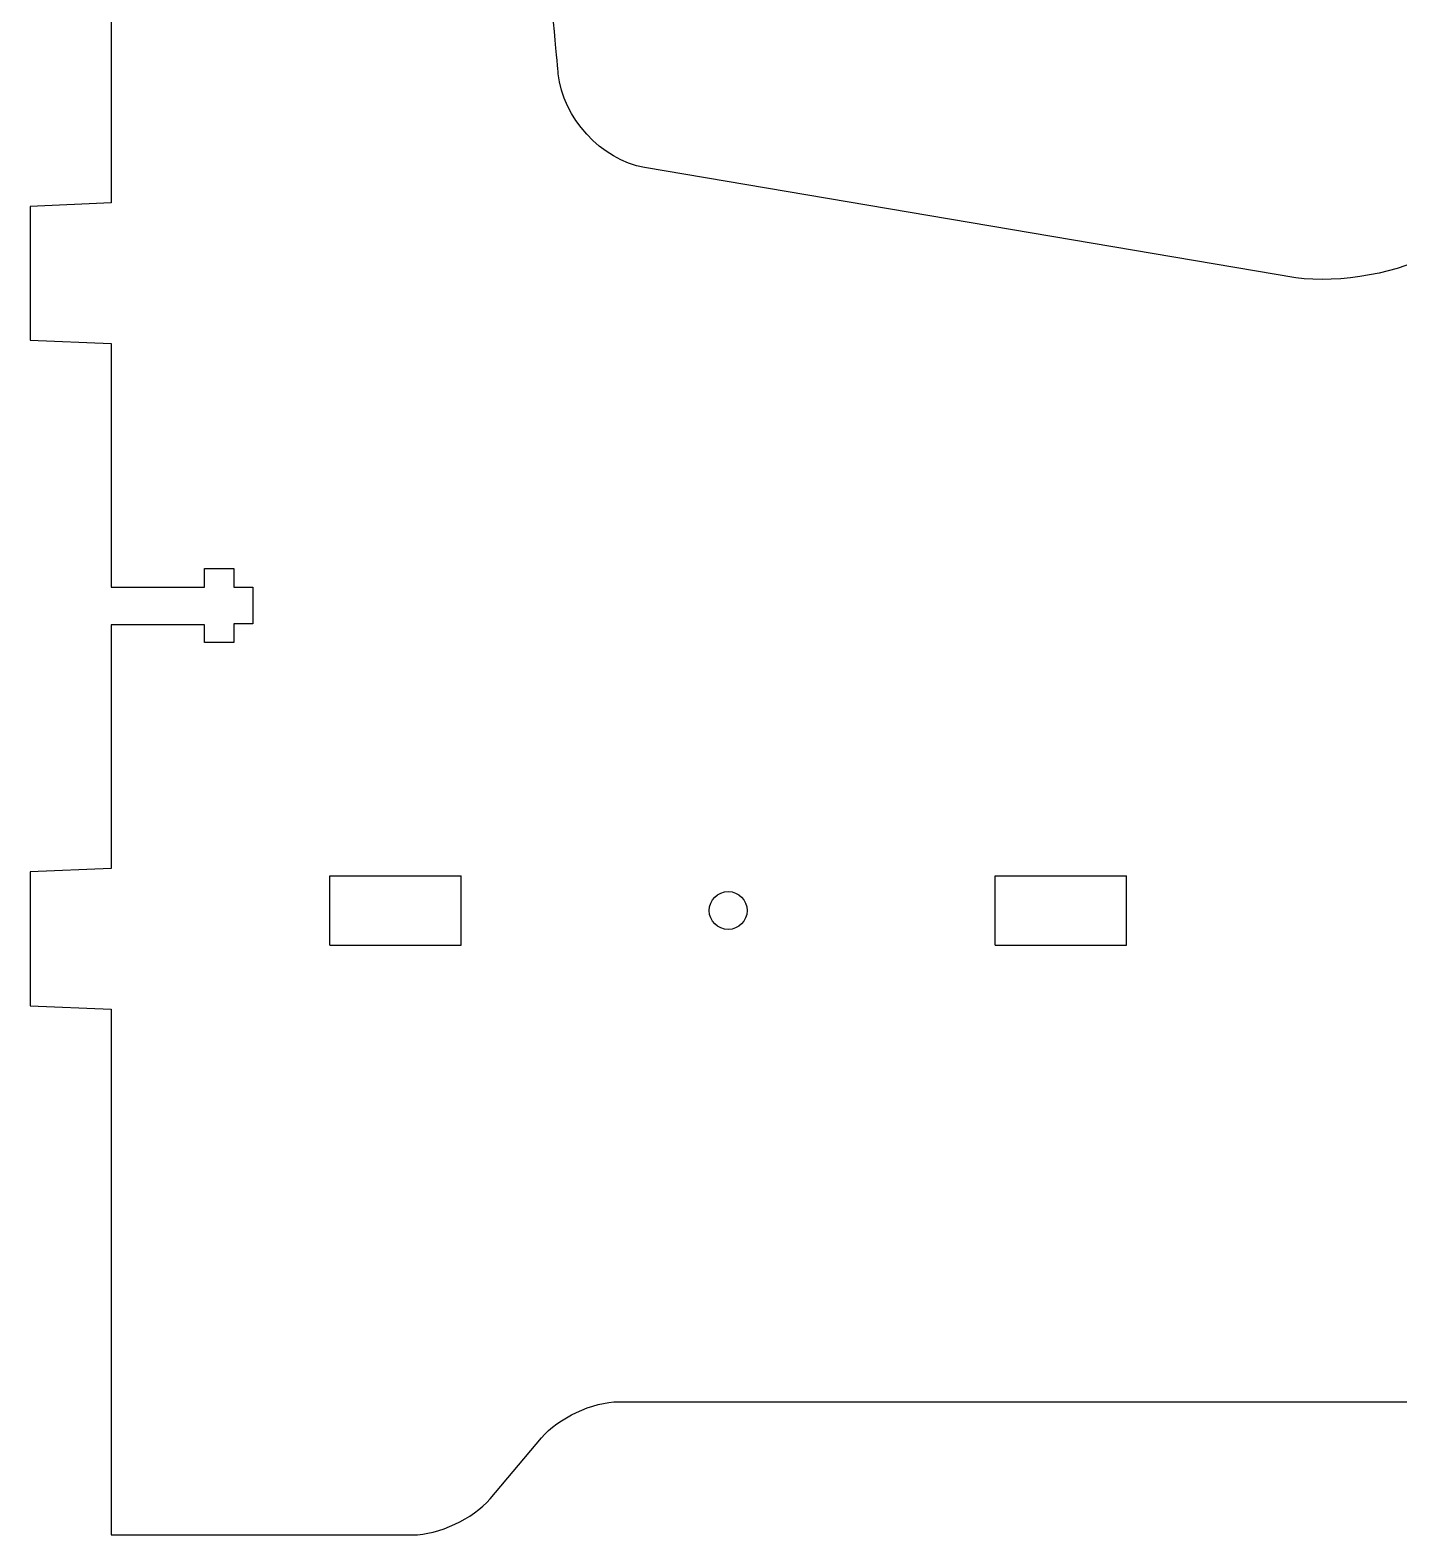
# Model space of a CAD drawing. Header units: millimetres. Extents: x -336 to 378, y -580 to 628.
# Drawn here: x -315.5 to -212.7, y -579.9 to -466.8 of the extents above; entities that cross this region are included whole.
import ezdxf

# ---------------------------------------------------------------- set-up
doc = ezdxf.new("R2010")
doc.units = ezdxf.units.MM
doc.layers.add('Changes', color=3, linetype='Continuous', lineweight=25, true_color=0x00ff00)
doc.layers.add('Cuts', color=1, linetype='Continuous', lineweight=25, true_color=0xff0000)

msp = doc.modelspace()

# ---------------------------------------------------------------- linework, layer by layer
at = {"layer": 'Changes'}
for p, q in [((-293, -535.59), (-293, -530.39)), ((-293, -530.39), (-283.15, -530.39)), ((-283.15, -535.59), (-283.15, -530.39)), ((-243, -535.59), (-243, -530.39)), ((-243, -530.39), (-233.15, -530.39)), ((-233.15, -535.59), (-233.15, -530.39)), ((-293, -535.59), (-283.15, -535.59)), ((-243, -535.59), (-233.15, -535.59))]:
    msp.add_line(p, q, dxfattribs=at)
at = {"layer": 'Cuts', "color": 1, "lineweight": 25, "true_color": 0xff0000}
for points in [[(-309.45, -408.67), (-309.45, -479.83), (-315.54, -480.09), (-315.54, -490.15), (-309.45, -490.4), (-309.45, -508.69), (-302.43, -508.69), (-302.43, -507.29), (-300.23, -507.29), (-300.23, -508.69), (-298.79, -508.69), (-298.79, -511.46), (-300.23, -511.46), (-300.23, -512.86), (-302.43, -512.86), (-302.43, -511.53), (-309.45, -511.53), (-309.45, -529.84), (-315.54, -530.09), (-315.54, -540.14), (-309.45, -540.39), (-309.45, -579.89), (-286.79, -579.89)], [(-220.41, -485.45), (-269.37, -477.18)], [(-271.3, -569.89), (-21.27, -569.89)], [(-280.97, -577.19), (-277.11, -572.59)]]:
    msp.add_lwpolyline(points, dxfattribs=at)
for points in [[(-275.84, -470.13), (-275.84, -470.13), (-281.19, -414.27), (-281.19, -355.68)], [(-269.37, -477.18), (-272.61, -476.59), (-275.53, -473.42), (-275.84, -470.13)], [(-209.88, -483.53), (-212.41, -485.06), (-217.15, -485.92), (-220.41, -485.45)], [(-264.5, -532.99), (-264.5, -532.2), (-263.86, -531.56), (-263.07, -531.56)], [(-263.07, -531.56), (-262.28, -531.56), (-261.65, -532.2), (-261.65, -532.99)], [(-263.07, -534.41), (-263.86, -534.41), (-264.5, -533.77), (-264.5, -532.99)], [(-261.65, -532.99), (-261.65, -533.77), (-262.28, -534.41), (-263.07, -534.41)], [(-277.11, -572.59), (-275.86, -571.11), (-273.24, -569.89), (-271.3, -569.89)], [(-286.79, -579.89), (-284.84, -579.89), (-282.23, -578.67), (-280.97, -577.19)]]:
    msp.add_open_spline(points, degree=3, dxfattribs=at)

doc.saveas('drawing.dxf')
